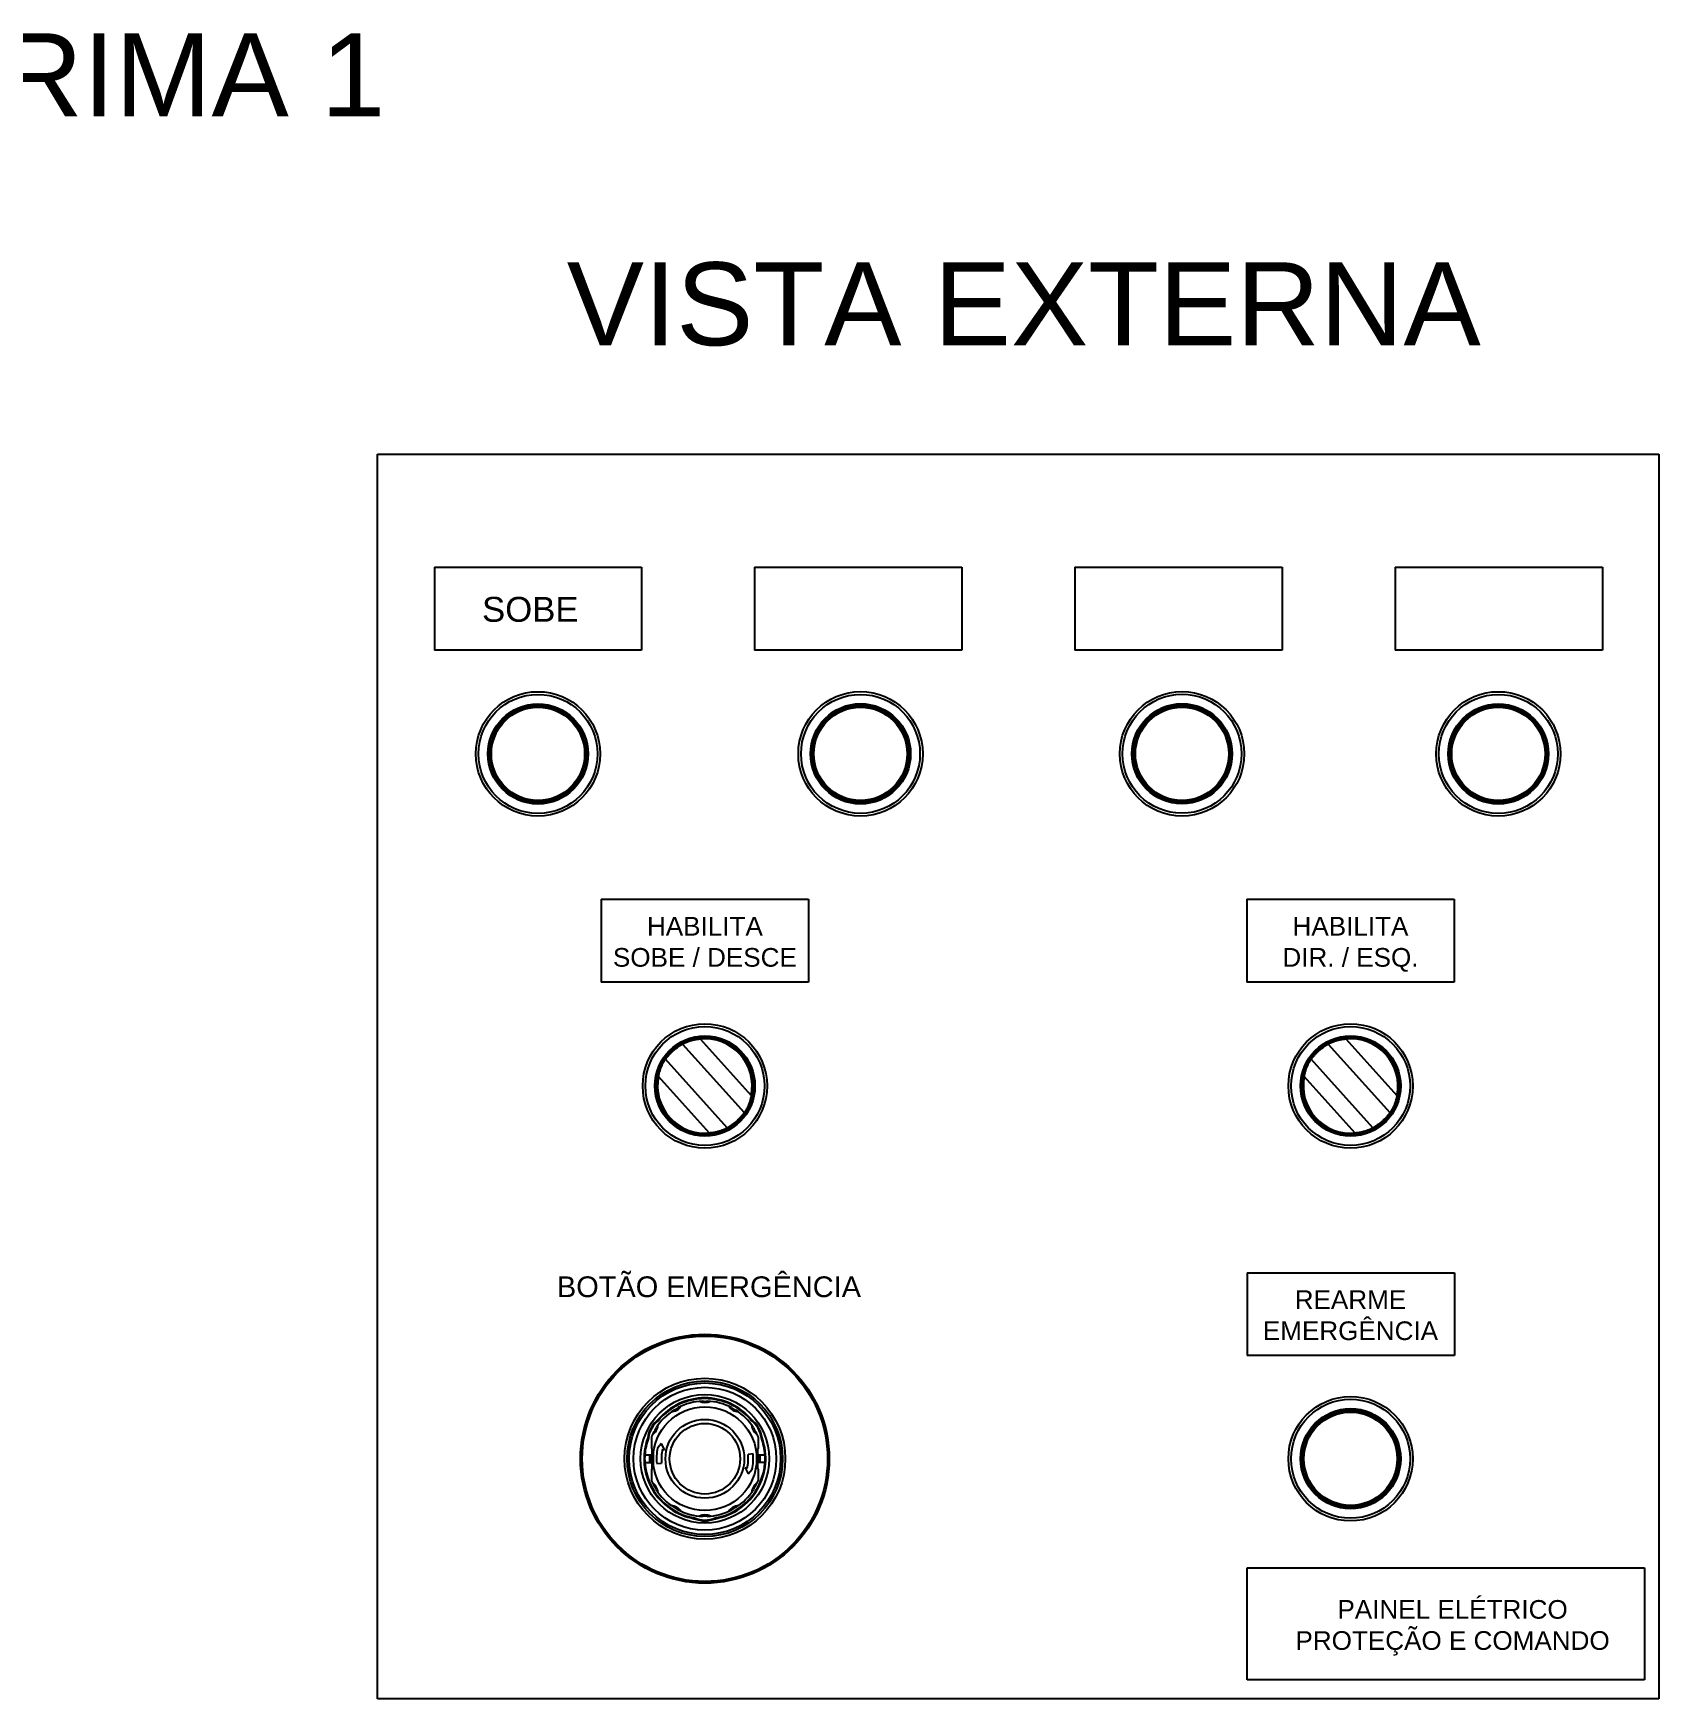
# Model space of a CAD drawing. Header units: millimetres. Extents: x -72 to 2978, y -1067 to 2817.
# Drawn here: x 320.3 to 712.3, y 2415.7 to 2817.2 of the extents above; entities that cross this region are included whole.
import ezdxf

# ---------------------------------------------------------------- set-up
doc = ezdxf.new("R2010")
doc.units = ezdxf.units.MM
for name, color, linetype in [('00_COMPONENTS', 7, 'Continuous'), ('1', 7, 'Continuous'), ('3', 7, 'Continuous')]:
    doc.layers.add(name, color=color, linetype=linetype)
doc.styles.get("Standard").update_dxf_attribs({"font": 'arial.ttf'})

msp = doc.modelspace()

# ---------------------------------------------------------------- linework, layer by layer
for p, q in [((403.28, 2715.7), (712.27, 2715.7)), ((403.28, 2415.7), (403.28, 2715.7)), ((712.27, 2715.7), (712.27, 2415.7)), ((712.27, 2415.7), (403.28, 2415.7))]:
    msp.add_line(p, q)
at = {"color": 6}
for p, q in [((416.98, 2688.47), (466.98, 2688.47)), ((416.98, 2688.47), (416.98, 2668.47)), ((466.98, 2688.47), (466.98, 2668.47)), ((494.22, 2688.47), (544.22, 2688.47)), ((494.22, 2688.47), (494.22, 2668.47)), ((544.22, 2688.47), (544.22, 2668.47)), ((571.46, 2688.47), (621.46, 2688.47)), ((571.46, 2688.47), (571.46, 2668.47)), ((621.46, 2688.47), (621.46, 2668.47)), ((648.7, 2688.47), (698.7, 2688.47)), ((648.7, 2688.47), (648.7, 2668.47)), ((698.7, 2688.47), (698.7, 2668.47)), ((466.98, 2668.47), (416.98, 2668.47)), ((544.22, 2668.47), (494.22, 2668.47)), ((621.46, 2668.47), (571.46, 2668.47)), ((698.7, 2668.47), (648.7, 2668.47)), ((457.23, 2608.41), (507.23, 2608.41)), ((457.23, 2608.41), (457.23, 2588.41)), ((507.23, 2608.41), (507.23, 2588.41)), ((612.93, 2608.41), (662.93, 2608.41)), ((612.93, 2608.41), (612.93, 2588.41)), ((662.93, 2608.41), (662.93, 2588.41)), ((507.23, 2588.41), (457.23, 2588.41)), ((662.93, 2588.41), (612.93, 2588.41)), ((613.04, 2518.4), (663.04, 2518.4)), ((613.04, 2518.4), (613.04, 2498.4)), ((663.04, 2518.4), (663.04, 2498.4)), ((663.04, 2498.4), (613.04, 2498.4)), ((613.04, 2420.23), (613.04, 2447.22)), ((613.04, 2447.22), (708.84, 2447.22)), ((708.84, 2447.22), (708.84, 2420.23)), ((708.84, 2420.23), (613.04, 2420.23))]:
    msp.add_line(p, q, dxfattribs=at)
at = {"color": 20}
for p, q in [((471.11, 2482.86), (471, 2482.98)), ((493.35, 2482.86), (493.47, 2482.98)), ((468.61, 2478.53), (468.45, 2478.57)), ((469.33, 2478.73), (469.33, 2476.05)), ((495.13, 2476.05), (495.13, 2478.73)), ((495.85, 2478.53), (496.01, 2478.57)), ((467.72, 2474.48), (469.18, 2474.48)), ((468.98, 2472.63), (468.98, 2474.48)), ((469.18, 2472.63), (469.18, 2474.48)), ((469.48, 2475.97), (469.33, 2476.05)), ((469.43, 2475.99), (469.43, 2471.11)), ((469.73, 2475.53), (469.73, 2471.57)), ((494.73, 2471.57), (494.73, 2475.53)), ((495.13, 2476.05), (494.98, 2475.97)), ((495.03, 2471.11), (495.03, 2475.99)), ((495.28, 2474.48), (496.74, 2474.48)), ((495.28, 2474.48), (495.28, 2472.63)), ((495.48, 2474.48), (495.48, 2472.63)), ((467.72, 2472.63), (469.18, 2472.63)), ((469.33, 2471.05), (469.48, 2471.14)), ((469.33, 2471.05), (469.33, 2468.37)), ((494.98, 2471.14), (495.13, 2471.05)), ((495.13, 2468.37), (495.13, 2471.05)), ((496.74, 2472.63), (495.28, 2472.63)), ((479.73, 2459.27), (479.68, 2459.11)), ((484.73, 2459.27), (484.78, 2459.11))]:
    msp.add_line(p, q, dxfattribs=at)
at = {"color": 2}
for radius in [30, 29.92, 29.58]:
    msp.add_circle((482.23, 2473.55), radius, dxfattribs=at)
at = {"color": 20}
for radius in [18.75, 17.22]:
    msp.add_circle((482.23, 2473.55), radius, dxfattribs=at)
for centre, radius, start, end in [((482.23, 2473.55), 13.9, 122.389, 147.6109), ((482.23, 2473.55), 14.67, 40.0051, 139.9949), ((482.23, 2473.55), 14.5, 39.9282, 140.0718), ((473.97, 2487.86), 3, 273.6726, 326.3274), ((473.97, 2487.86), 2.7, 287.6079, 312.3921), ((482.23, 2473.55), 13.9, 92.3888, 117.611), ((482.23, 2490.08), 3, 243.6726, 296.3274), ((482.23, 2490.08), 2.7, 257.609, 282.391), ((482.23, 2473.55), 13.9, 62.389, 87.6112), ((490.49, 2487.86), 3, 213.6726, 266.3274), ((490.49, 2487.86), 2.7, 227.6079, 252.3921), ((482.23, 2473.55), 13.9, 32.3891, 57.611), ((474.87, 2477.8), 6.47, 126.8012, 173.1988), ((474.87, 2477.8), 6.3, 126.6256, 173.3744), ((467.92, 2481.81), 3, 303.6726, 356.3274), ((489.59, 2477.8), 6.3, 6.6256, 53.3744), ((489.59, 2477.8), 6.47, 6.8012, 53.1988), ((496.54, 2481.81), 3, 183.6726, 236.3274), ((482.23, 2473.55), 14.67, 160.0051, 259.9949), ((482.23, 2473.55), 14.5, 159.9282, 176.3424), ((482.23, 2473.55), 13.9, 152.3891, 158.134), ((467.92, 2481.81), 2.7, 317.6075, 342.3925), ((482.23, 2473.55), 14.67, 280.0051, 19.9949), ((496.54, 2481.81), 2.7, 197.6076, 222.3924), ((482.23, 2473.55), 13.9, 21.866, 27.6109), ((482.23, 2473.55), 14.5, 3.6576, 20.0718), ((482.23, 2473.55), 14.53, 176.3512, 183.6488), ((469.23, 2475.53), 0.5, 0, 60), ((495.23, 2475.53), 0.5, 120, 180), ((482.23, 2473.55), 14.53, 356.3512, 3.6488), ((482.23, 2473.55), 14.5, 183.6576, 260.0718), ((469.23, 2471.57), 0.5, 300, 0), ((482.23, 2473.55), 14.5, 279.9282, 356.3424), ((495.23, 2471.57), 0.5, 180, 240), ((482.23, 2473.55), 13.9, 201.866, 207.6109), ((467.92, 2465.29), 3, 3.6726, 56.3274), ((467.92, 2465.29), 2.7, 17.6075, 42.3925), ((482.23, 2473.55), 13.9, 212.3891, 237.6108), ((482.23, 2473.55), 13.9, 302.3892, 327.6109), ((496.54, 2465.29), 3, 123.6726, 176.3274), ((496.54, 2465.29), 2.7, 137.6076, 162.3924), ((482.23, 2473.55), 13.9, 332.3891, 338.134), ((473.97, 2459.24), 3, 33.6726, 86.3274), ((473.97, 2459.24), 2.7, 47.6071, 72.3929), ((482.23, 2473.55), 13.9, 242.3892, 267.6114), ((482.23, 2473.55), 13.9, 272.3886, 297.6108), ((490.49, 2459.24), 3, 93.6726, 146.3274), ((490.49, 2459.24), 2.7, 107.6071, 132.3929), ((482.23, 2465.05), 6.47, 246.8012, 293.1988), ((482.23, 2465.05), 6.3, 246.6256, 293.3744), ((482.23, 2457.03), 3, 63.6726, 116.3274), ((482.23, 2457.03), 2.7, 77.61, 102.39)]:
    msp.add_arc(centre, radius, start, end, dxfattribs=at)
at = {"layer": '00_COMPONENTS', "color": 7}
for p, q in [((441.48, 2654.98), (441.48, 2655.33)), ((442.48, 2654.92), (442.48, 2655.33)), ((519.27, 2654.99), (519.27, 2655.34)), ((520.27, 2654.93), (520.27, 2655.34)), ((596.81, 2655.01), (596.81, 2655.35)), ((597.81, 2654.95), (597.81, 2655.35)), ((673.1, 2654.98), (673.1, 2655.33)), ((674.1, 2654.92), (674.1, 2655.33)), ((441.48, 2632.01), (441.48, 2631.61)), ((442.48, 2631.96), (442.48, 2631.61)), ((519.27, 2632.02), (519.27, 2631.62)), ((520.27, 2631.97), (520.27, 2631.62)), ((596.81, 2632.04), (596.81, 2631.64)), ((597.81, 2631.98), (597.81, 2631.63)), ((673.1, 2632.02), (673.1, 2631.61)), ((674.1, 2631.96), (674.1, 2631.61)), ((476.82, 2573.53), (491.72, 2556.98)), ((476.85, 2573.98), (476.92, 2573.83)), ((481.07, 2575.05), (481.1, 2574.76)), ((481.1, 2574.76), (493.39, 2561.1)), ((632.55, 2573.53), (647.45, 2556.98)), ((632.58, 2573.98), (632.65, 2573.83)), ((636.8, 2575.05), (636.83, 2574.76)), ((636.83, 2574.76), (649.12, 2561.1)), ((487.64, 2553.3), (472.74, 2569.85)), ((472.91, 2570.61), (472.97, 2570.55)), ((475.1, 2572.67), (475.06, 2572.7)), ((643.36, 2553.3), (628.46, 2569.85)), ((628.64, 2570.61), (628.7, 2570.55)), ((630.82, 2572.67), (630.79, 2572.7)), ((471.07, 2565.72), (470.77, 2565.78)), ((483.36, 2552.07), (471.07, 2565.72)), ((471.82, 2568.71), (471.71, 2568.77)), ((626.8, 2565.72), (626.5, 2565.78)), ((639.09, 2552.07), (626.8, 2565.72)), ((627.55, 2568.71), (627.44, 2568.77)), ((493.75, 2562.39), (494.08, 2562.36)), ((493.8, 2562.82), (494.09, 2562.81)), ((493.81, 2562.96), (494.09, 2562.95)), ((493.84, 2563.43), (494.09, 2563.43)), ((493.84, 2563.4), (494.09, 2563.4)), ((493.88, 2564.01), (494.09, 2564.01)), ((493.89, 2563.87), (494.09, 2563.87)), ((649.48, 2562.39), (649.81, 2562.36)), ((649.53, 2562.96), (649.82, 2562.95)), ((649.53, 2562.82), (649.82, 2562.81)), ((649.57, 2563.43), (649.82, 2563.43)), ((649.57, 2563.4), (649.82, 2563.4)), ((649.61, 2564.01), (649.82, 2564.01)), ((649.62, 2563.87), (649.82, 2563.87)), ((493.39, 2561.1), (493.69, 2561.04)), ((649.12, 2561.1), (649.42, 2561.04)), ((483.39, 2551.77), (483.36, 2552.07)), ((639.12, 2551.77), (639.09, 2552.07)), ((637.46, 2485.06), (637.46, 2485.41)), ((638.46, 2485.01), (638.46, 2485.41)), ((637.46, 2462.1), (637.46, 2461.69)), ((638.46, 2462.04), (638.46, 2461.69))]:
    msp.add_line(p, q, dxfattribs=at)
for centre, radius in [((441.98, 2643.47), 15), ((441.98, 2643.47), 14.34), ((519.77, 2643.48), 15), ((519.77, 2643.48), 14.34), ((597.31, 2643.49), 15), ((597.31, 2643.49), 14.34), ((673.6, 2643.47), 15), ((673.6, 2643.47), 14.34), ((441.98, 2643.47), 12.08), ((441.98, 2643.47), 11.9), ((441.98, 2643.47), 11.55), ((441.98, 2643.47), 11.25), ((519.77, 2643.48), 12.08), ((519.77, 2643.48), 11.9), ((519.77, 2643.48), 11.55), ((519.77, 2643.48), 11.25), ((597.31, 2643.49), 12.08), ((597.31, 2643.49), 11.9), ((597.31, 2643.49), 11.55), ((597.31, 2643.49), 11.25), ((673.6, 2643.47), 12.08), ((673.6, 2643.47), 11.9), ((673.6, 2643.47), 11.55), ((673.6, 2643.47), 11.25), ((482.23, 2563.41), 15), ((482.23, 2563.41), 14.34), ((637.96, 2563.41), 15), ((637.96, 2563.41), 14.34), ((482.23, 2563.41), 12.08), ((482.23, 2563.41), 11.9), ((482.23, 2563.41), 11.7), ((637.96, 2563.41), 12.08), ((637.96, 2563.41), 11.9), ((637.96, 2563.41), 11.7), ((637.96, 2473.55), 15), ((637.96, 2473.55), 14.34), ((637.96, 2473.55), 12.08), ((637.96, 2473.55), 11.9), ((637.96, 2473.55), 11.55), ((637.96, 2473.55), 11.25)]:
    msp.add_circle(centre, radius, dxfattribs=at)
for centre, radius, start, end in [((482.23, 2563.41), 11.8, 153, 117), ((476.6, 2573.32), 0.3, 42, 119.5896), ((482.23, 2563.41), 11.4, 348.3065, 95.6935), ((637.96, 2563.41), 11.8, 153, 117), ((632.33, 2573.32), 0.3, 42, 119.5896), ((637.96, 2563.41), 11.4, 348.3065, 95.6935), ((482.23, 2563.41), 11.68, 145.5753, 168.2824), ((472.96, 2570.05), 0.3, 144.4104, 222), ((637.96, 2563.41), 11.68, 145.5753, 168.2824), ((628.69, 2570.05), 0.3, 144.4104, 222), ((482.23, 2563.41), 11.4, 168.3065, 275.6935), ((637.96, 2563.41), 11.4, 168.3065, 275.6935), ((482.23, 2563.41), 11.68, 325.5831, 348.2824), ((637.96, 2563.41), 11.68, 325.5831, 348.2824), ((491.5, 2556.78), 0.3, 324.4104, 42), ((647.23, 2556.78), 0.3, 324.4104, 42), ((487.86, 2553.5), 0.3, 222, 299.5896), ((643.59, 2553.5), 0.3, 222, 299.5896)]:
    msp.add_arc(centre, radius, start, end, dxfattribs=at)
for points, knots in [([(472.74, 2569.85), (472.74, 2569.85), (472.74, 2569.85), (472.74, 2569.85), (472.74, 2569.85), (472.74, 2569.85), (472.74, 2569.85), (472.75, 2569.86), (472.75, 2569.86), (472.76, 2569.87), (472.76, 2569.88), (472.77, 2569.89), (472.79, 2569.91), (472.81, 2569.94), (472.84, 2569.98), (472.87, 2570.02), (472.9, 2570.06), (472.95, 2570.13), (473.03, 2570.22), (473.13, 2570.35), (473.25, 2570.49), (473.38, 2570.64), (473.52, 2570.8), (473.68, 2570.97), (473.91, 2571.22), (474.21, 2571.52), (474.6, 2571.89), (475, 2572.23), (475.34, 2572.51), (475.6, 2572.71), (475.79, 2572.84), (475.97, 2572.97), (476.13, 2573.08), (476.28, 2573.18), (476.42, 2573.27), (476.52, 2573.34), (476.59, 2573.38), (476.64, 2573.41), (476.68, 2573.44), (476.72, 2573.46), (476.75, 2573.48), (476.77, 2573.49), (476.79, 2573.5), (476.8, 2573.51), (476.81, 2573.51), (476.81, 2573.52), (476.82, 2573.52), (476.82, 2573.52), (476.82, 2573.52), (476.82, 2573.53), (476.82, 2573.53), (476.82, 2573.53), (476.82, 2573.53)], [0, 0, 0, 0, 0.000039, 0.000154, 0.000346, 0.000615, 0.001382, 0.002455, 0.00383, 0.005509, 0.007489, 0.009769, 0.015226, 0.021867, 0.029668, 0.038604, 0.048652, 0.059785, 0.08519, 0.114541, 0.14755, 0.183895, 0.223232, 0.265199, 0.309398, 0.40283, 0.499992, 0.597153, 0.690581, 0.734779, 0.776746, 0.816084, 0.852432, 0.885445, 0.9148, 0.940208, 0.951342, 0.961391, 0.970329, 0.978132, 0.984773, 0.99023, 0.992511, 0.994491, 0.996169, 0.997545, 0.998617, 0.999385, 0.999654, 0.999846, 0.999961, 1, 1, 1, 1]), ([(476.82, 2573.53), (476.82, 2573.53), (476.82, 2573.53), (476.83, 2573.53), (476.83, 2573.53), (476.83, 2573.53), (476.84, 2573.53), (476.84, 2573.54), (476.86, 2573.54), (476.87, 2573.55), (476.89, 2573.56), (476.91, 2573.57), (476.95, 2573.59), (477.01, 2573.62), (477.07, 2573.66), (477.14, 2573.69), (477.23, 2573.73), (477.36, 2573.8), (477.54, 2573.88), (477.79, 2573.99), (478.07, 2574.1), (478.38, 2574.21), (478.72, 2574.32), (479.08, 2574.43), (479.59, 2574.55), (480.27, 2574.68), (480.82, 2574.74), (481.1, 2574.76)], [0, 0, 0, 0, 0.00008, 0.00032, 0.00072, 0.001278, 0.00287, 0.005092, 0.00794, 0.01141, 0.015498, 0.020202, 0.031438, 0.045089, 0.061125, 0.079518, 0.100231, 0.123191, 0.175546, 0.235939, 0.303593, 0.37769, 0.457302, 0.541481, 0.629246, 0.812034, 1, 1, 1, 1]), ([(628.46, 2569.85), (628.46, 2569.85), (628.47, 2569.85), (628.47, 2569.85), (628.47, 2569.85), (628.47, 2569.85), (628.47, 2569.85), (628.47, 2569.86), (628.48, 2569.86), (628.48, 2569.87), (628.49, 2569.88), (628.5, 2569.89), (628.52, 2569.91), (628.54, 2569.94), (628.57, 2569.98), (628.6, 2570.02), (628.63, 2570.06), (628.68, 2570.13), (628.76, 2570.22), (628.86, 2570.35), (628.98, 2570.49), (629.11, 2570.64), (629.25, 2570.8), (629.41, 2570.97), (629.63, 2571.22), (629.94, 2571.52), (630.33, 2571.89), (630.73, 2572.23), (631.07, 2572.51), (631.33, 2572.71), (631.52, 2572.84), (631.69, 2572.97), (631.86, 2573.08), (632.01, 2573.18), (632.15, 2573.27), (632.25, 2573.34), (632.32, 2573.38), (632.37, 2573.41), (632.41, 2573.44), (632.45, 2573.46), (632.48, 2573.48), (632.5, 2573.49), (632.52, 2573.5), (632.53, 2573.51), (632.53, 2573.51), (632.54, 2573.52), (632.55, 2573.52), (632.55, 2573.52), (632.55, 2573.52), (632.55, 2573.53), (632.55, 2573.53), (632.55, 2573.53), (632.55, 2573.53)], [0, 0, 0, 0, 0.000039, 0.000154, 0.000346, 0.000615, 0.001382, 0.002455, 0.00383, 0.005509, 0.007489, 0.009769, 0.015226, 0.021867, 0.029668, 0.038604, 0.048652, 0.059785, 0.08519, 0.114541, 0.14755, 0.183895, 0.223232, 0.265199, 0.309398, 0.40283, 0.499992, 0.597153, 0.690581, 0.734779, 0.776746, 0.816084, 0.852432, 0.885445, 0.9148, 0.940208, 0.951342, 0.961391, 0.970329, 0.978132, 0.984773, 0.99023, 0.992511, 0.994491, 0.996169, 0.997545, 0.998617, 0.999385, 0.999654, 0.999846, 0.999961, 1, 1, 1, 1]), ([(632.55, 2573.53), (632.55, 2573.53), (632.55, 2573.53), (632.55, 2573.53), (632.56, 2573.53), (632.56, 2573.53), (632.56, 2573.53), (632.57, 2573.54), (632.58, 2573.54), (632.6, 2573.55), (632.61, 2573.56), (632.64, 2573.57), (632.68, 2573.59), (632.73, 2573.62), (632.8, 2573.66), (632.87, 2573.69), (632.95, 2573.73), (633.08, 2573.8), (633.27, 2573.88), (633.51, 2573.99), (633.8, 2574.1), (634.11, 2574.21), (634.44, 2574.32), (634.81, 2574.43), (635.32, 2574.55), (636, 2574.68), (636.55, 2574.74), (636.83, 2574.76)], [0, 0, 0, 0, 0.00008, 0.00032, 0.00072, 0.001278, 0.00287, 0.005092, 0.00794, 0.01141, 0.015498, 0.020202, 0.031438, 0.045089, 0.061125, 0.079518, 0.100231, 0.123191, 0.175546, 0.235939, 0.303593, 0.37769, 0.457302, 0.541481, 0.629246, 0.812034, 1, 1, 1, 1]), ([(471.07, 2565.72), (471.11, 2566), (471.23, 2566.54), (471.42, 2567.2), (471.6, 2567.7), (471.74, 2568.05), (471.89, 2568.37), (472.03, 2568.67), (472.18, 2568.94), (472.31, 2569.17), (472.41, 2569.35), (472.49, 2569.47), (472.54, 2569.55), (472.58, 2569.62), (472.62, 2569.68), (472.66, 2569.73), (472.68, 2569.76), (472.7, 2569.79), (472.71, 2569.8), (472.72, 2569.82), (472.72, 2569.83), (472.73, 2569.83), (472.73, 2569.84), (472.73, 2569.84), (472.74, 2569.84), (472.74, 2569.84), (472.74, 2569.85), (472.74, 2569.85)], [0, 0, 0, 0, 0.187966, 0.370754, 0.458519, 0.542698, 0.62231, 0.696407, 0.764061, 0.824454, 0.876809, 0.899769, 0.920482, 0.938875, 0.954911, 0.968562, 0.979798, 0.984502, 0.98859, 0.99206, 0.994908, 0.99713, 0.998722, 0.99928, 0.99968, 0.99992, 1, 1, 1, 1]), ([(626.8, 2565.72), (626.84, 2566), (626.96, 2566.54), (627.15, 2567.2), (627.33, 2567.7), (627.47, 2568.05), (627.62, 2568.37), (627.76, 2568.67), (627.9, 2568.94), (628.04, 2569.17), (628.14, 2569.35), (628.22, 2569.47), (628.27, 2569.55), (628.31, 2569.62), (628.35, 2569.68), (628.38, 2569.73), (628.41, 2569.76), (628.42, 2569.79), (628.44, 2569.8), (628.44, 2569.82), (628.45, 2569.83), (628.46, 2569.83), (628.46, 2569.84), (628.46, 2569.84), (628.46, 2569.84), (628.46, 2569.84), (628.46, 2569.85), (628.46, 2569.85)], [0, 0, 0, 0, 0.187966, 0.370754, 0.458519, 0.542698, 0.62231, 0.696407, 0.764061, 0.824454, 0.876809, 0.899769, 0.920482, 0.938875, 0.954911, 0.968562, 0.979798, 0.984502, 0.98859, 0.99206, 0.994908, 0.99713, 0.998722, 0.99928, 0.99968, 0.99992, 1, 1, 1, 1]), ([(493.39, 2561.1), (493.35, 2560.82), (493.23, 2560.28), (493.04, 2559.62), (492.86, 2559.12), (492.72, 2558.78), (492.57, 2558.45), (492.43, 2558.15), (492.29, 2557.89), (492.15, 2557.65), (492.05, 2557.48), (491.97, 2557.36), (491.92, 2557.28), (491.88, 2557.21), (491.84, 2557.15), (491.81, 2557.1), (491.78, 2557.06), (491.76, 2557.04), (491.75, 2557.02), (491.74, 2557.01), (491.74, 2557), (491.73, 2556.99), (491.73, 2556.98), (491.73, 2556.98), (491.72, 2556.98), (491.72, 2556.98), (491.72, 2556.98), (491.72, 2556.98)], [0, 0, 0, 0, 0.187966, 0.370754, 0.458519, 0.542698, 0.62231, 0.696407, 0.764061, 0.824454, 0.876809, 0.899769, 0.920482, 0.938875, 0.954911, 0.968562, 0.979798, 0.984502, 0.98859, 0.99206, 0.994908, 0.99713, 0.998722, 0.99928, 0.99968, 0.99992, 1, 1, 1, 1]), ([(649.12, 2561.1), (649.07, 2560.82), (648.96, 2560.28), (648.77, 2559.62), (648.59, 2559.12), (648.44, 2558.78), (648.3, 2558.45), (648.15, 2558.15), (648.01, 2557.89), (647.88, 2557.65), (647.78, 2557.48), (647.7, 2557.36), (647.65, 2557.28), (647.61, 2557.21), (647.57, 2557.15), (647.53, 2557.1), (647.51, 2557.06), (647.49, 2557.04), (647.48, 2557.02), (647.47, 2557.01), (647.47, 2557), (647.46, 2556.99), (647.46, 2556.98), (647.45, 2556.98), (647.45, 2556.98), (647.45, 2556.98), (647.45, 2556.98), (647.45, 2556.98)], [0, 0, 0, 0, 0.187966, 0.370754, 0.458519, 0.542698, 0.62231, 0.696407, 0.764061, 0.824454, 0.876809, 0.899769, 0.920482, 0.938875, 0.954911, 0.968562, 0.979798, 0.984502, 0.98859, 0.99206, 0.994908, 0.99713, 0.998722, 0.99928, 0.99968, 0.99992, 1, 1, 1, 1]), ([(491.72, 2556.98), (491.72, 2556.98), (491.72, 2556.98), (491.72, 2556.98), (491.72, 2556.98), (491.72, 2556.97), (491.72, 2556.97), (491.72, 2556.97), (491.71, 2556.96), (491.71, 2556.95), (491.7, 2556.94), (491.69, 2556.93), (491.67, 2556.91), (491.65, 2556.88), (491.62, 2556.85), (491.59, 2556.81), (491.56, 2556.76), (491.51, 2556.69), (491.43, 2556.6), (491.33, 2556.47), (491.21, 2556.33), (491.08, 2556.18), (490.94, 2556.02), (490.78, 2555.85), (490.55, 2555.61), (490.25, 2555.3), (489.86, 2554.94), (489.46, 2554.59), (489.12, 2554.32), (488.86, 2554.12), (488.67, 2553.98), (488.5, 2553.85), (488.33, 2553.74), (488.18, 2553.64), (488.04, 2553.55), (487.94, 2553.48), (487.87, 2553.44), (487.82, 2553.41), (487.78, 2553.38), (487.74, 2553.36), (487.71, 2553.34), (487.69, 2553.33), (487.67, 2553.32), (487.66, 2553.31), (487.66, 2553.31), (487.65, 2553.3), (487.64, 2553.3), (487.64, 2553.3), (487.64, 2553.3), (487.64, 2553.3), (487.64, 2553.3), (487.64, 2553.3), (487.64, 2553.3)], [0, 0, 0, 0, 0.000039, 0.000154, 0.000346, 0.000615, 0.001382, 0.002455, 0.00383, 0.005509, 0.007489, 0.009769, 0.015226, 0.021867, 0.029668, 0.038604, 0.048652, 0.059785, 0.08519, 0.114541, 0.14755, 0.183895, 0.223232, 0.265199, 0.309398, 0.40283, 0.499992, 0.597153, 0.690581, 0.734779, 0.776746, 0.816084, 0.852432, 0.885445, 0.9148, 0.940208, 0.951342, 0.961391, 0.970329, 0.978132, 0.984773, 0.99023, 0.992511, 0.994491, 0.996169, 0.997545, 0.998617, 0.999385, 0.999654, 0.999846, 0.999961, 1, 1, 1, 1]), ([(647.45, 2556.98), (647.45, 2556.98), (647.45, 2556.98), (647.45, 2556.98), (647.45, 2556.98), (647.45, 2556.97), (647.45, 2556.97), (647.44, 2556.97), (647.44, 2556.96), (647.43, 2556.95), (647.43, 2556.94), (647.42, 2556.93), (647.4, 2556.91), (647.38, 2556.88), (647.35, 2556.85), (647.32, 2556.81), (647.29, 2556.76), (647.23, 2556.69), (647.16, 2556.6), (647.06, 2556.47), (646.94, 2556.33), (646.81, 2556.18), (646.67, 2556.02), (646.51, 2555.85), (646.28, 2555.61), (645.98, 2555.3), (645.59, 2554.94), (645.19, 2554.59), (644.85, 2554.32), (644.59, 2554.12), (644.4, 2553.98), (644.22, 2553.85), (644.06, 2553.74), (643.91, 2553.64), (643.77, 2553.55), (643.67, 2553.48), (643.6, 2553.44), (643.55, 2553.41), (643.51, 2553.38), (643.47, 2553.36), (643.44, 2553.34), (643.42, 2553.33), (643.4, 2553.32), (643.39, 2553.31), (643.38, 2553.31), (643.38, 2553.3), (643.37, 2553.3), (643.37, 2553.3), (643.37, 2553.3), (643.37, 2553.3), (643.37, 2553.3), (643.36, 2553.3), (643.36, 2553.3)], [0, 0, 0, 0, 0.000039, 0.000154, 0.000346, 0.000615, 0.001382, 0.002455, 0.00383, 0.005509, 0.007489, 0.009769, 0.015226, 0.021867, 0.029668, 0.038604, 0.048652, 0.059785, 0.08519, 0.114541, 0.14755, 0.183895, 0.223232, 0.265199, 0.309398, 0.40283, 0.499992, 0.597153, 0.690581, 0.734779, 0.776746, 0.816084, 0.852432, 0.885445, 0.9148, 0.940208, 0.951342, 0.961391, 0.970329, 0.978132, 0.984773, 0.99023, 0.992511, 0.994491, 0.996169, 0.997545, 0.998617, 0.999385, 0.999654, 0.999846, 0.999961, 1, 1, 1, 1]), ([(487.64, 2553.3), (487.64, 2553.3), (487.64, 2553.3), (487.64, 2553.3), (487.63, 2553.3), (487.63, 2553.29), (487.62, 2553.29), (487.62, 2553.29), (487.6, 2553.28), (487.59, 2553.27), (487.57, 2553.26), (487.55, 2553.25), (487.51, 2553.23), (487.46, 2553.2), (487.39, 2553.17), (487.32, 2553.13), (487.23, 2553.09), (487.11, 2553.03), (486.92, 2552.94), (486.67, 2552.83), (486.39, 2552.72), (486.08, 2552.61), (485.74, 2552.5), (485.38, 2552.4), (484.87, 2552.27), (484.19, 2552.14), (483.64, 2552.09), (483.36, 2552.07)], [0, 0, 0, 0, 0.00008, 0.00032, 0.00072, 0.001278, 0.00287, 0.005092, 0.00794, 0.01141, 0.015498, 0.020202, 0.031438, 0.045089, 0.061125, 0.079518, 0.100231, 0.123191, 0.175546, 0.235939, 0.303593, 0.37769, 0.457302, 0.541481, 0.629246, 0.812034, 1, 1, 1, 1]), ([(643.36, 2553.3), (643.36, 2553.3), (643.36, 2553.3), (643.36, 2553.3), (643.36, 2553.3), (643.36, 2553.29), (643.35, 2553.29), (643.34, 2553.29), (643.33, 2553.28), (643.32, 2553.27), (643.3, 2553.26), (643.28, 2553.25), (643.24, 2553.23), (643.18, 2553.2), (643.12, 2553.17), (643.05, 2553.13), (642.96, 2553.09), (642.83, 2553.03), (642.65, 2552.94), (642.4, 2552.83), (642.12, 2552.72), (641.81, 2552.61), (641.47, 2552.5), (641.11, 2552.4), (640.6, 2552.27), (639.92, 2552.14), (639.37, 2552.09), (639.09, 2552.07)], [0, 0, 0, 0, 0.00008, 0.00032, 0.00072, 0.001278, 0.00287, 0.005092, 0.00794, 0.01141, 0.015498, 0.020202, 0.031438, 0.045089, 0.061125, 0.079518, 0.100231, 0.123191, 0.175546, 0.235939, 0.303593, 0.37769, 0.457302, 0.541481, 0.629246, 0.812034, 1, 1, 1, 1])]:
    msp.add_open_spline(points, degree=3, knots=knots, dxfattribs=at)
at = {"layer": '1', "color": 20, "linetype": 'Continuous'}
for radius in [19.4, 18.26, 15.5, 12.5, 9.5, 8.5]:
    msp.add_circle((482.23, 2473.55), radius, dxfattribs=at)
at = {"layer": '3', "color": 20, "linetype": 'Continuous'}
for p, q in [((471.78, 2477.22), (470.83, 2476.1)), ((472.49, 2475.72), (471.78, 2477.22)), ((472, 2475.83), (472.49, 2475.72)), ((493.85, 2474.7), (492.66, 2474.58)), ((470.61, 2472.4), (471.8, 2472.52)), ((492.46, 2471.27), (491.97, 2471.38)), ((491.97, 2471.38), (492.68, 2469.88)), ((492.68, 2469.88), (493.63, 2471))]:
    msp.add_line(p, q, dxfattribs=at)
for radius, start, end in [(11.68, 167.4015, 185.6528), (10.48, 167.432, 185.6528), (10.48, 347.432, 5.6528), (11.68, 347.4015, 5.6528)]:
    msp.add_arc((482.23, 2473.55), radius, start, end, dxfattribs=at)

# ---------------------------------------------------------------- texts
at = {"color": 6, "attachment_point": 1}
for s, width, heights, insert, char_height in [('{\\C256;FABRIMA 1}', 175.862, [0], (257.7, 2817.18), 20), ('{\\C256;VISTA EXTERNA}', 227.5814, [0], (448.92, 2761.97), 20), ('{\\C256;SOBE}', 21.1027, [8.33], (428.48, 2681.32), 6), ('\\pxqc;{\\C256;HABILITA \\PSOBE / DESCE}', 50, [0], (457.23, 2604.17), 4.5), ('\\pxqc;{\\C256;HABILITA \\PDIR. / ESQ.}', 50, [0], (612.93, 2604.17), 4.5), ('{\\C256;BOTÃO EMERGÊNCIA}', 78.3036, [0], (446.54, 2517.51), 5), ('\\pxqc;{\\C256;REARME\\PEMERGÊNCIA}', 50, [0], (612.93, 2514.16), 4.5), ('\\pxqc;{\\C256;PAINEL ELÉTRICO\\PPROTEÇÃO E COMANDO}', 94.0335, [0], (615.54, 2439.48), 4.5)]:
    msp.add_mtext_dynamic_manual_height_columns(s, width=width, gutter_width=12.5, heights=heights, dxfattribs=dict(at, insert=insert, char_height=char_height))

doc.saveas('drawing.dxf')
